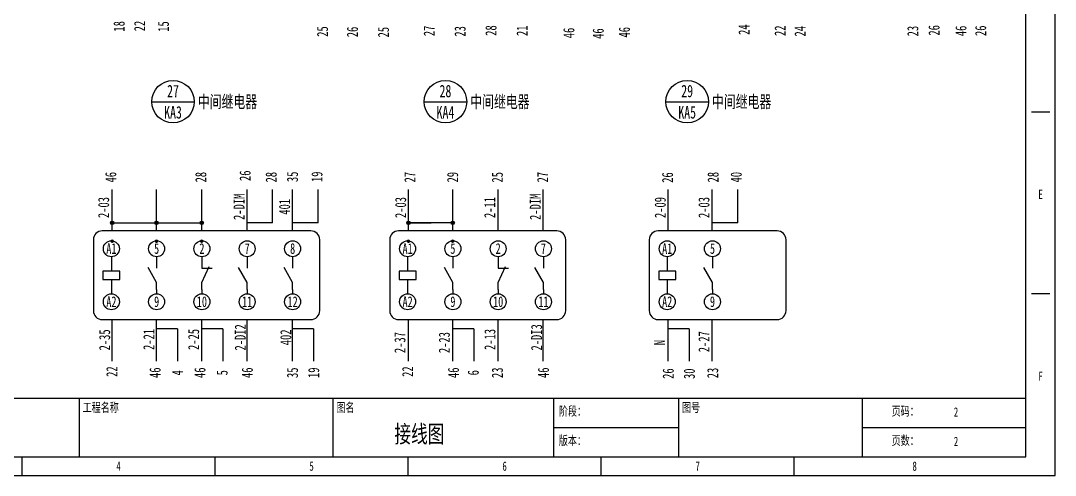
# Model space of a CAD drawing. Header units: millimetres. Extents: x 401220 to 2750366, y -101310 to 943175.
# Drawn here: x 1201419 to 1242890, y 390497 to 408745 of the extents above; entities that cross this region are included whole.
import ezdxf
from ezdxf.enums import TextEntityAlignment as Align

# ---------------------------------------------------------------- set-up
doc = ezdxf.new("R2010")
doc.units = ezdxf.units.MM
doc.styles.add('IDQSTYLE', font='NSimSun.ttf', dxfattribs={"width": 0.7})

msp = doc.modelspace()

# ---------------------------------------------------------------- hatches: boundary and pattern name
h = msp.add_hatch(color=256)
h.dxf.hatch_style = 1
h.paths.add_polyline_path([(1205086.6441, 400699.15398, 0.4142135624), (1205017.26535, 400629.77522), (1205086.6441, 400629.77522)])
h.paths.add_polyline_path([(1205086.6441, 400629.77522), (1205017.26535, 400629.77522, 0.4142135624), (1205086.6441, 400560.39646)])
h.paths.add_polyline_path([(1205156.02286, 400629.77522, 0.4142135624), (1205086.6441, 400699.15398), (1205086.6441, 400560.39646, 0.4142135624)])
h = msp.add_hatch(color=256)
h.dxf.hatch_style = 1
h.paths.add_polyline_path([(1206861.97929, 400699.15398, 0.4142135624), (1206792.60053, 400629.77522), (1206861.97929, 400629.77522)])
h.paths.add_polyline_path([(1206861.97929, 400629.77522), (1206792.60053, 400629.77522, 0.4142135624), (1206861.97929, 400560.39646)])
h.paths.add_polyline_path([(1206931.35805, 400629.77522, 0.4142135624), (1206861.97929, 400699.15398), (1206861.97929, 400560.39646, 0.4142135624)])
h = msp.add_hatch(color=256)
h.dxf.hatch_style = 1
h.paths.add_polyline_path([(1208676.71081, 400699.15398, 0.4142135624), (1208607.33206, 400629.77522), (1208676.71081, 400629.77522)])
h.paths.add_polyline_path([(1208676.71081, 400629.77522), (1208607.33206, 400629.77522, 0.4142135624), (1208676.71081, 400560.39646)])
h.paths.add_polyline_path([(1208746.08957, 400629.77522, 0.4142135624), (1208676.71081, 400699.15398), (1208676.71081, 400560.39646, 0.4142135624)])
h = msp.add_hatch(color=256)
h.dxf.hatch_style = 1
h.paths.add_polyline_path([(1216962.2564, 400699.15398, 0.4142135624), (1216892.87764, 400629.77522), (1216962.2564, 400629.77522)])
h.paths.add_polyline_path([(1216962.2564, 400629.77522), (1216892.87764, 400629.77522, 0.4142135624), (1216962.2564, 400560.39646)])
h.paths.add_polyline_path([(1217031.63516, 400629.77522, 0.4142135624), (1216962.2564, 400699.15398), (1216962.2564, 400560.39646, 0.4142135624)])
h = msp.add_hatch(color=256)
h.dxf.hatch_style = 1
h.paths.add_polyline_path([(1218737.59159, 400699.15398, 0.4142135624), (1218668.21283, 400629.77522), (1218737.59159, 400629.77522)])
h.paths.add_polyline_path([(1218737.59159, 400629.77522), (1218668.21283, 400629.77522, 0.4142135624), (1218737.59159, 400560.39646)])
h.paths.add_polyline_path([(1218806.97035, 400629.77522, 0.4142135624), (1218737.59159, 400699.15398), (1218737.59159, 400560.39646, 0.4142135624)])
h = msp.add_hatch(color=256)
h.dxf.hatch_style = 1
h.paths.add_polyline_path([(1205086.6441, 399964.12976, 0.4142135624), (1205017.26535, 399894.751), (1205086.6441, 399894.751)])
h.paths.add_polyline_path([(1205086.6441, 399894.751), (1205017.26535, 399894.751, 0.4142135624), (1205086.6441, 399825.37224)])
h.paths.add_polyline_path([(1205156.02286, 399894.751, 0.4142135624), (1205086.6441, 399964.12976), (1205086.6441, 399825.37224, 0.4142135624)])
h = msp.add_hatch(color=256)
h.dxf.hatch_style = 1
h.paths.add_polyline_path([(1206861.97929, 399964.12976, 0.4142135624), (1206792.60053, 399894.751), (1206861.97929, 399894.751)])
h.paths.add_polyline_path([(1206861.97929, 399894.751), (1206792.60053, 399894.751, 0.4142135624), (1206861.97929, 399825.37224)])
h.paths.add_polyline_path([(1206931.35805, 399894.751, 0.4142135624), (1206861.97929, 399964.12976), (1206861.97929, 399825.37224, 0.4142135624)])
h = msp.add_hatch(color=256)
h.dxf.hatch_style = 1
h.paths.add_polyline_path([(1208676.71081, 399964.12976, 0.4142135624), (1208607.33206, 399894.751), (1208676.71081, 399894.751)])
h.paths.add_polyline_path([(1208676.71081, 399894.751), (1208607.33206, 399894.751, 0.4142135624), (1208676.71081, 399825.37224)])
h.paths.add_polyline_path([(1208746.08957, 399894.751, 0.4142135624), (1208676.71081, 399964.12976), (1208676.71081, 399825.37224, 0.4142135624)])
h = msp.add_hatch(color=256)
h.dxf.hatch_style = 1
h.paths.add_polyline_path([(1216962.2564, 399964.12976, 0.4142135624), (1216892.87764, 399894.751), (1216962.2564, 399894.751)])
h.paths.add_polyline_path([(1216962.2564, 399894.751), (1216892.87764, 399894.751, 0.4142135624), (1216962.2564, 399825.37224)])
h.paths.add_polyline_path([(1217031.63516, 399894.751, 0.4142135624), (1216962.2564, 399964.12976), (1216962.2564, 399825.37224, 0.4142135624)])
h = msp.add_hatch(color=256)
h.dxf.hatch_style = 1
h.paths.add_polyline_path([(1218737.59159, 399964.12976, 0.4142135624), (1218668.21283, 399894.751), (1218737.59159, 399894.751)])
h.paths.add_polyline_path([(1218737.59159, 399894.751), (1218668.21283, 399894.751, 0.4142135624), (1218737.59159, 399825.37224)])
h.paths.add_polyline_path([(1218806.97035, 399894.751, 0.4142135624), (1218737.59159, 399964.12976), (1218737.59159, 399825.37224, 0.4142135624)])

# ---------------------------------------------------------------- linework, layer by layer
for p, q in [((1206671.29397, 405494.09324), (1208378.10068, 405494.09324)), ((1217591.24268, 405494.09324), (1219298.04939, 405494.09324)), ((1227280.08856, 405494.09324), (1228986.89527, 405494.09324)), ((1205086.6441, 400306.54538), (1205086.6441, 401972.94347)), ((1205086.6441, 400306.54538), (1205086.6441, 401972.94347)), ((1206861.97929, 400306.54538), (1206861.97929, 401972.94347)), ((1206861.97929, 400306.54538), (1206861.97929, 401972.94347)), ((1208676.71081, 400306.54538), (1208676.71081, 401972.94347)), ((1208676.71081, 400306.54538), (1208676.71081, 401972.94347)), ((1210491.44234, 400306.54538), (1210491.44234, 401972.94347)), ((1210491.44234, 400306.54538), (1210491.44234, 401972.94347)), ((1211515.8728, 400894.10917), (1211515.8728, 401972.94347)), ((1211515.8728, 400629.77522), (1211515.8728, 401972.94347)), ((1211515.8728, 400894.10917), (1211515.8728, 401972.94347)), ((1211515.8728, 400629.77522), (1211515.8728, 401972.94347)), ((1212313.96027, 400306.64052), (1212313.96027, 401973.03861)), ((1212313.96027, 400306.64052), (1212313.96027, 401973.03861)), ((1213338.39073, 400629.77522), (1213338.39073, 401972.94347)), ((1213338.39073, 400629.77522), (1213338.39073, 401972.94347)), ((1216962.2564, 400306.54538), (1216962.2564, 401972.94347)), ((1216962.2564, 400306.54538), (1216962.2564, 401972.94347)), ((1218737.59159, 400306.54538), (1218737.59159, 401972.94347)), ((1218737.59159, 400306.54538), (1218737.59159, 401972.94347)), ((1220552.32311, 400306.54538), (1220552.32311, 401972.94347)), ((1220552.32311, 400306.54538), (1220552.32311, 401972.94347)), ((1222367.05464, 400306.54538), (1222367.05464, 401972.94347)), ((1222367.05464, 400306.54538), (1222367.05464, 401972.94347)), ((1227367.03322, 400306.54538), (1227367.03322, 401972.94347)), ((1227367.03322, 400306.54538), (1227367.03322, 401972.94347)), ((1229142.36841, 400306.54538), (1229142.36841, 401972.94347)), ((1229142.36841, 400306.54538), (1229142.36841, 401972.94347)), ((1230166.79887, 400629.77522), (1230166.79887, 401972.94347)), ((1230166.79887, 400629.77522), (1230166.79887, 401972.94347)), ((1205086.6441, 400629.77522), (1208676.71081, 400629.77522)), ((1205086.6441, 400629.77522), (1208676.71081, 400629.77522)), ((1211515.8728, 400629.77522), (1210491.44234, 400629.77522)), ((1213338.39073, 400629.77522), (1212313.96027, 400629.77522)), ((1216962.2564, 400629.77522), (1217876.35451, 400629.77522)), ((1216962.2564, 400629.77522), (1217876.35451, 400629.77522)), ((1218737.59159, 400629.77522), (1216962.2564, 400629.77522)), ((1230166.79887, 400629.77522), (1229142.36841, 400629.77522)), ((1208098.68074, 400306.54538), (1204689.08515, 400306.54538)), ((1208098.68074, 400306.54538), (1204689.08515, 400306.54538)), ((1213049.28854, 400306.54538), (1208098.68074, 400306.54538)), ((1213049.28854, 400306.54538), (1208098.68074, 400306.54538)), ((1219629.69072, 400306.54538), (1216564.69744, 400306.54538)), ((1219629.69072, 400306.54538), (1216564.69744, 400306.54538)), ((1222908.2975, 400306.54538), (1216603.30697, 400306.54538)), ((1222908.2975, 400306.54538), (1216603.30697, 400306.54538)), ((1230034.46754, 400306.54538), (1226969.47427, 400306.54538)), ((1230034.46754, 400306.54538), (1226969.47427, 400306.54538)), ((1231740.33343, 400306.54538), (1227008.08379, 400306.54538)), ((1231740.33343, 400306.54538), (1227008.08379, 400306.54538)), ((1204333.50041, 399950.96065), (1204333.50041, 397106.2828)), ((1204333.50041, 399950.96065), (1204333.50041, 397106.2828)), ((1213404.87327, 397106.2828), (1213404.87327, 399950.96065)), ((1213404.87327, 397106.2828), (1213404.87327, 399950.96065)), ((1216209.11271, 399950.96065), (1216209.11271, 397106.2828)), ((1216209.11271, 399950.96065), (1216209.11271, 397106.2828)), ((1223263.88224, 397106.2828), (1223263.88224, 399950.96065)), ((1223263.88224, 397106.2828), (1223263.88224, 399950.96065)), ((1226613.88953, 399950.96065), (1226613.88953, 397106.2828)), ((1226613.88953, 399950.96065), (1226613.88953, 397106.2828)), ((1232095.91816, 397106.2828), (1232095.91816, 399950.96065)), ((1232095.91816, 397106.2828), (1232095.91816, 399950.96065)), ((1205053.14152, 399095.09743), (1205053.14148, 398696.84253)), ((1205053.14152, 399095.09743), (1205053.14148, 398696.84253)), ((1205053.14152, 399272.06948), (1205053.14152, 399095.09743)), ((1205053.14152, 399272.06948), (1205053.14152, 399095.09743)), ((1206867.87304, 399095.09743), (1206867.87302, 398810.62964)), ((1206867.87304, 399095.09743), (1206867.87302, 398810.62964)), ((1206867.87304, 399272.06948), (1206867.87304, 399095.09743)), ((1206867.87304, 399272.06948), (1206867.87304, 399095.09743)), ((1208682.60456, 399095.09743), (1208682.60454, 398810.62964)), ((1208682.60456, 399095.09743), (1208682.60454, 398810.62964)), ((1208682.60456, 399272.06948), (1208682.60456, 399095.09743)), ((1208682.60456, 399272.06948), (1208682.60456, 399095.09743)), ((1210497.33609, 399095.09743), (1210497.33607, 398810.62964)), ((1210497.33609, 399095.09743), (1210497.33607, 398810.62964)), ((1210497.33609, 399272.06948), (1210497.33609, 399095.09743)), ((1210497.33609, 399272.06948), (1210497.33609, 399095.09743)), ((1212319.85402, 399095.19257), (1212319.854, 398810.72479)), ((1212319.85402, 399095.19257), (1212319.854, 398810.72479)), ((1212319.85402, 399272.16462), (1212319.85402, 399095.19257)), ((1212319.85402, 399272.16462), (1212319.85402, 399095.19257)), ((1216928.75381, 399095.09743), (1216928.75378, 398696.84253)), ((1216928.75381, 399095.09743), (1216928.75378, 398696.84253)), ((1216928.75381, 399272.06948), (1216928.75381, 399095.09743)), ((1216928.75381, 399272.06948), (1216928.75381, 399095.09743)), ((1218743.48534, 399095.09743), (1218743.48532, 398810.62964)), ((1218743.48534, 399095.09743), (1218743.48532, 398810.62964)), ((1218743.48534, 399272.06948), (1218743.48534, 399095.09743)), ((1218743.48534, 399272.06948), (1218743.48534, 399095.09743)), ((1220558.21686, 399095.09743), (1220558.21684, 398810.62964)), ((1220558.21686, 399095.09743), (1220558.21684, 398810.62964)), ((1220558.21686, 399272.06948), (1220558.21686, 399095.09743)), ((1220558.21686, 399272.06948), (1220558.21686, 399095.09743)), ((1222372.94839, 399095.09743), (1222372.94837, 398810.62964)), ((1222372.94839, 399095.09743), (1222372.94837, 398810.62964)), ((1222372.94839, 399272.06948), (1222372.94839, 399095.09743)), ((1222372.94839, 399272.06948), (1222372.94839, 399095.09743)), ((1227333.53064, 399095.09743), (1227333.5306, 398696.84253)), ((1227333.53064, 399095.09743), (1227333.5306, 398696.84253)), ((1227333.53064, 399272.06948), (1227333.53064, 399095.09743)), ((1227333.53064, 399272.06948), (1227333.53064, 399095.09743)), ((1229148.26216, 399095.09743), (1229148.26214, 398810.62964)), ((1229148.26216, 399095.09743), (1229148.26214, 398810.62964)), ((1229148.26216, 399272.06948), (1229148.26216, 399095.09743)), ((1229148.26216, 399272.06948), (1229148.26216, 399095.09743)), ((1204711.78014, 398696.84256), (1204711.78011, 398355.48121)), ((1204711.78014, 398696.84256), (1204711.78011, 398355.48121)), ((1205394.50283, 398696.8425), (1204711.78014, 398696.84256)), ((1205394.50283, 398696.8425), (1204711.78014, 398696.84256)), ((1205394.5028, 398355.48116), (1205394.50283, 398696.8425)), ((1205394.5028, 398355.48116), (1205394.50283, 398696.8425)), ((1206867.87297, 398241.69407), (1206526.51168, 398832.94929)), ((1206867.87297, 398241.69407), (1206526.51168, 398832.94929)), ((1208682.6045, 398241.69508), (1208975.30314, 398875.22985)), ((1208682.6045, 398241.69508), (1208975.30314, 398875.22985)), ((1208682.60454, 398810.62964), (1209094.91623, 398810.62964)), ((1210497.33602, 398241.69407), (1210155.97473, 398832.94929)), ((1210497.33602, 398241.69407), (1210155.97473, 398832.94929)), ((1212319.85396, 398241.78922), (1211978.49266, 398833.04443)), ((1212319.85396, 398241.78922), (1211978.49266, 398833.04443)), ((1216587.39244, 398696.84256), (1216587.39241, 398355.48121)), ((1216587.39244, 398696.84256), (1216587.39241, 398355.48121)), ((1217270.11512, 398696.8425), (1216587.39244, 398696.84256)), ((1217270.11512, 398696.8425), (1216587.39244, 398696.84256)), ((1217270.1151, 398355.48116), (1217270.11512, 398696.8425)), ((1217270.1151, 398355.48116), (1217270.11512, 398696.8425)), ((1218743.48527, 398241.69407), (1218402.12398, 398832.94929)), ((1218743.48527, 398241.69407), (1218402.12398, 398832.94929)), ((1220558.2168, 398241.69508), (1220850.91543, 398875.22985)), ((1220558.2168, 398241.69508), (1220850.91543, 398875.22985)), ((1220558.21684, 398810.62964), (1220970.52853, 398810.62964)), ((1222372.94832, 398241.69407), (1222031.58703, 398832.94929)), ((1222372.94832, 398241.69407), (1222031.58703, 398832.94929)), ((1226992.16926, 398696.84256), (1226992.16923, 398355.48121)), ((1226992.16926, 398696.84256), (1226992.16923, 398355.48121)), ((1227674.89195, 398696.8425), (1226992.16926, 398696.84256)), ((1227674.89195, 398696.8425), (1226992.16926, 398696.84256)), ((1227674.89192, 398355.48116), (1227674.89195, 398696.8425)), ((1227674.89192, 398355.48116), (1227674.89195, 398696.8425)), ((1229148.26209, 398241.69407), (1228806.9008, 398832.94929)), ((1229148.26209, 398241.69407), (1228806.9008, 398832.94929)), ((1204711.78011, 398355.48121), (1205394.5028, 398355.48116)), ((1204711.78011, 398355.48121), (1205394.5028, 398355.48116)), ((1205053.14146, 398355.48119), (1205053.14142, 397957.22629)), ((1205053.14146, 398355.48119), (1205053.14142, 397957.22629)), ((1206867.87295, 397957.22629), (1206867.87297, 398241.69407)), ((1206867.87295, 397957.22629), (1206867.87297, 398241.69407)), ((1208682.60447, 397957.22629), (1208682.6045, 398241.69407)), ((1208682.60447, 397957.22629), (1208682.6045, 398241.69407)), ((1210497.336, 397957.22629), (1210497.33602, 398241.69407)), ((1210497.336, 397957.22629), (1210497.33602, 398241.69407)), ((1212319.85393, 397957.32143), (1212319.85396, 398241.78922)), ((1212319.85393, 397957.32143), (1212319.85396, 398241.78922)), ((1216587.39241, 398355.48121), (1217270.1151, 398355.48116)), ((1216587.39241, 398355.48121), (1217270.1151, 398355.48116)), ((1216928.75376, 398355.48119), (1216928.75372, 397957.22629)), ((1216928.75376, 398355.48119), (1216928.75372, 397957.22629)), ((1218743.48525, 397957.22629), (1218743.48527, 398241.69407)), ((1218743.48525, 397957.22629), (1218743.48527, 398241.69407)), ((1220558.21677, 397957.22629), (1220558.2168, 398241.69407)), ((1220558.21677, 397957.22629), (1220558.2168, 398241.69407)), ((1222372.9483, 397957.22629), (1222372.94832, 398241.69407)), ((1222372.9483, 397957.22629), (1222372.94832, 398241.69407)), ((1226992.16923, 398355.48121), (1227674.89192, 398355.48116)), ((1226992.16923, 398355.48121), (1227674.89192, 398355.48116)), ((1227333.53058, 398355.48119), (1227333.53054, 397957.22629)), ((1227333.53058, 398355.48119), (1227333.53054, 397957.22629)), ((1229148.26207, 397957.22629), (1229148.26209, 398241.69407)), ((1229148.26207, 397957.22629), (1229148.26209, 398241.69407)), ((1205053.14152, 397957.22629), (1205053.14152, 397783.17529)), ((1205053.14152, 397957.22629), (1205053.14152, 397783.17529)), ((1206867.87304, 397957.22629), (1206867.87304, 397783.17529)), ((1206867.87304, 397957.22629), (1206867.87304, 397783.17529)), ((1208682.60456, 397957.22629), (1208682.60456, 397783.17529)), ((1208682.60456, 397957.22629), (1208682.60456, 397783.17529)), ((1210497.33609, 397957.22629), (1210497.33609, 397783.17529)), ((1210497.33609, 397957.22629), (1210497.33609, 397783.17529)), ((1212319.85402, 397957.32143), (1212319.85402, 397783.27043)), ((1212319.85402, 397957.32143), (1212319.85402, 397783.27043)), ((1216928.75381, 397957.22629), (1216928.75381, 397783.17529)), ((1216928.75381, 397957.22629), (1216928.75381, 397783.17529)), ((1218743.48534, 397957.22629), (1218743.48534, 397783.17529)), ((1218743.48534, 397957.22629), (1218743.48534, 397783.17529)), ((1220558.21686, 397957.22629), (1220558.21686, 397783.17529)), ((1220558.21686, 397957.22629), (1220558.21686, 397783.17529)), ((1222372.94839, 397957.22629), (1222372.94839, 397783.17529)), ((1222372.94839, 397957.22629), (1222372.94839, 397783.17529)), ((1227333.53064, 397957.22629), (1227333.53064, 397783.17529)), ((1227333.53064, 397957.22629), (1227333.53064, 397783.17529)), ((1229148.26216, 397957.22629), (1229148.26216, 397783.17529)), ((1229148.26216, 397957.22629), (1229148.26216, 397783.17529)), ((1204689.08515, 396750.69807), (1208375.10492, 396750.69807)), ((1204689.08515, 396750.69807), (1208375.10492, 396750.69807)), ((1205086.6441, 395084.29998), (1205086.6441, 396750.69807)), ((1205086.6441, 395084.29998), (1205086.6441, 396750.69807)), ((1206861.97929, 395084.29998), (1206861.97929, 396750.69807)), ((1206861.97929, 395084.29998), (1206861.97929, 396750.69807)), ((1208375.10492, 396750.69807), (1213049.28822, 396750.69807)), ((1208375.10492, 396750.69807), (1213049.28822, 396750.69807)), ((1208676.71081, 395084.29998), (1208676.71081, 396750.69807)), ((1208676.71081, 395084.29998), (1208676.71081, 396750.69807)), ((1210491.44234, 395084.29998), (1210491.44234, 396750.69807)), ((1210491.44234, 395084.29998), (1210491.44234, 396750.69807)), ((1212313.96027, 395084.39512), (1212313.96027, 396750.79321)), ((1212313.96027, 395084.39512), (1212313.96027, 396750.79321)), ((1216564.69744, 396750.69807), (1219629.69072, 396750.69807)), ((1216564.69744, 396750.69807), (1219629.69072, 396750.69807)), ((1216603.30697, 396750.69807), (1222908.2975, 396750.69807)), ((1216603.30697, 396750.69807), (1222908.2975, 396750.69807)), ((1216962.2564, 395084.29998), (1216962.2564, 396750.69807)), ((1216962.2564, 395084.29998), (1216962.2564, 396750.69807)), ((1218737.59159, 395084.29998), (1218737.59159, 396750.69807)), ((1218737.59159, 395084.29998), (1218737.59159, 396750.69807)), ((1220552.32311, 395084.29998), (1220552.32311, 396750.69807)), ((1220552.32311, 395084.29998), (1220552.32311, 396750.69807)), ((1222367.05464, 395084.29998), (1222367.05464, 396750.69807)), ((1222367.05464, 395084.29998), (1222367.05464, 396750.69807)), ((1226969.47427, 396750.69807), (1230034.46754, 396750.69807)), ((1226969.47427, 396750.69807), (1230034.46754, 396750.69807)), ((1227008.08379, 396750.69807), (1231740.33343, 396750.69807)), ((1227008.08379, 396750.69807), (1231740.33343, 396750.69807)), ((1227367.03322, 395084.29998), (1227367.03322, 396750.69807)), ((1227367.03322, 395084.29998), (1227367.03322, 396750.69807)), ((1229142.36841, 395084.29998), (1229142.36841, 396750.69807)), ((1229142.36841, 395084.29998), (1229142.36841, 396750.69807)), ((1207709.03174, 396374.28159), (1206861.97929, 396374.28159)), ((1207709.03174, 396374.28159), (1206861.97929, 396374.28159)), ((1207709.03174, 396374.28159), (1207709.03174, 395084.29998)), ((1207709.03174, 396374.28159), (1207709.03174, 395084.29998)), ((1209523.76327, 396374.28159), (1208676.71081, 396374.28159)), ((1209523.76327, 396374.28159), (1208676.71081, 396374.28159)), ((1209523.76327, 396374.28159), (1209523.76327, 395084.29998)), ((1209523.76327, 396374.28159), (1209523.76327, 395084.29998)), ((1213161.01273, 396374.28159), (1212313.96027, 396374.28159)), ((1213161.01273, 396374.28159), (1212313.96027, 396374.28159)), ((1213161.01273, 396374.28159), (1213161.01273, 395084.29998)), ((1213161.01273, 396374.28159), (1213161.01273, 395084.29998)), ((1219584.64404, 396374.28159), (1218737.59159, 396374.28159)), ((1219584.64404, 396374.28159), (1218737.59159, 396374.28159)), ((1219584.64404, 396374.28159), (1219584.64404, 395084.29998)), ((1219584.64404, 396374.28159), (1219584.64404, 395084.29998)), ((1228214.08568, 396374.28159), (1227367.03322, 396374.28159)), ((1228214.08568, 396374.28159), (1227367.03322, 396374.28159)), ((1228214.08568, 396374.28159), (1228214.08568, 395084.29998)), ((1228214.08568, 396374.28159), (1228214.08568, 395084.29998)), ((1228214.08568, 396374.28159), (1228214.08568, 395084.29998)), ((1228214.08568, 396374.28159), (1228214.08568, 395084.29998))]:
    msp.add_line(p, q)
at = {"ltscale": 4}
for p, q in [((1241932.08671, 405089.24995), (1242669.06702, 405089.24995)), ((1241932.08671, 397793.14484), (1242669.06702, 397793.14484)), ((1181131.21077, 393592.35705), (1241710.99261, 393592.35705)), ((1203756.50642, 393592.35705), (1203756.50642, 391234.02004)), ((1213926.83476, 393592.35705), (1213926.83476, 391234.02004)), ((1222770.59853, 393592.35705), (1222770.59853, 391234.02004)), ((1227782.06467, 393592.35705), (1227782.06467, 391234.02004)), ((1235151.86782, 393592.35705), (1235151.86782, 391234.02004)), ((1222770.59853, 392413.18855), (1227782.06467, 392413.18855)), ((1235151.86782, 392413.18855), (1241710.99261, 392413.18855)), ((1201471.86745, 390497.03973), (1201471.86745, 391234.02004)), ((1209210.16075, 390497.03973), (1209210.16075, 391234.02004)), ((1216948.45405, 390497.03973), (1216948.45405, 391234.02004)), ((1224686.74735, 390497.03973), (1224686.74735, 391234.02004)), ((1232425.04065, 390497.03973), (1232425.04065, 391234.02004))]:
    msp.add_line(p, q, dxfattribs=at)
for points in [[(1178256.98754, 390497.03973), (1242890.16112, 390497.03973), (1242890.16112, 434273.6704), (1178256.98754, 434273.6704)], [(1181131.21077, 391234.02004), (1241710.99261, 391234.02004), (1241710.99261, 433536.69009), (1181131.21077, 433536.69009)]]:
    msp.add_lwpolyline(points, close=True, dxfattribs=at)
for centre, radius in [((1207524.69733, 405494.09324), 853.40336), ((1218444.64604, 405494.09324), 853.40336), ((1228133.49192, 405494.09324), 853.40336), ((1205086.6441, 400629.77522), 69.37876), ((1206861.97929, 400629.77522), 69.37876), ((1208676.71081, 400629.77522), 69.37876), ((1216962.2564, 400629.77522), 69.37876), ((1218737.59159, 400629.77522), 69.37876), ((1205053.14152, 399592.09574), 320.02626), ((1205053.14152, 399592.09574), 320.02626), ((1206867.87304, 399592.09574), 320.02626), ((1206867.87304, 399592.09574), 320.02626), ((1208682.60456, 399592.09574), 320.02626), ((1208682.60456, 399592.09574), 320.02626), ((1210497.33609, 399592.09574), 320.02626), ((1210497.33609, 399592.09574), 320.02626), ((1212319.85402, 399592.19088), 320.02626), ((1212319.85402, 399592.19088), 320.02626), ((1216928.75381, 399592.09574), 320.02626), ((1216928.75381, 399592.09574), 320.02626), ((1218743.48534, 399592.09574), 320.02626), ((1218743.48534, 399592.09574), 320.02626), ((1220558.21686, 399592.09574), 320.02626), ((1220558.21686, 399592.09574), 320.02626), ((1222372.94839, 399592.09574), 320.02626), ((1222372.94839, 399592.09574), 320.02626), ((1227333.53064, 399592.09574), 320.02626), ((1227333.53064, 399592.09574), 320.02626), ((1229148.26216, 399592.09574), 320.02626), ((1229148.26216, 399592.09574), 320.02626), ((1205053.14152, 397463.14903), 320.02626), ((1205053.14152, 397463.14903), 320.02626), ((1206867.87304, 397463.14903), 320.02626), ((1206867.87304, 397463.14903), 320.02626), ((1208682.60456, 397463.14903), 320.02626), ((1208682.60456, 397463.14903), 320.02626), ((1210497.33609, 397463.14903), 320.02626), ((1210497.33609, 397463.14903), 320.02626), ((1212319.85402, 397463.24418), 320.02626), ((1212319.85402, 397463.24418), 320.02626), ((1216928.75381, 397463.14903), 320.02626), ((1216928.75381, 397463.14903), 320.02626), ((1218743.48534, 397463.14903), 320.02626), ((1218743.48534, 397463.14903), 320.02626), ((1220558.21686, 397463.14903), 320.02626), ((1220558.21686, 397463.14903), 320.02626), ((1222372.94839, 397463.14903), 320.02626), ((1222372.94839, 397463.14903), 320.02626), ((1227333.53064, 397463.14903), 320.02626), ((1227333.53064, 397463.14903), 320.02626), ((1229148.26216, 397463.14903), 320.02626), ((1229148.26216, 397463.14903), 320.02626)]:
    msp.add_circle(centre, radius)
for centre, start, end in [((1204689.08515, 399950.96065), 90, 180), ((1204689.08515, 399950.96065), 90, 180), ((1213049.28854, 399950.96065), 0, 90), ((1213049.28854, 399950.96065), 0, 90), ((1216564.69744, 399950.96065), 90, 180), ((1216564.69744, 399950.96065), 90, 180), ((1222908.2975, 399950.96065), 0, 90), ((1222908.2975, 399950.96065), 0, 90), ((1226969.47427, 399950.96065), 90, 180), ((1226969.47427, 399950.96065), 90, 180), ((1231740.33343, 399950.96065), 0, 90), ((1231740.33343, 399950.96065), 0, 90), ((1204689.08515, 397106.2828), 180, 270), ((1204689.08515, 397106.2828), 180, 270), ((1213049.28854, 397106.2828), 270, 0), ((1213049.28854, 397106.2828), 270, 0), ((1216564.69744, 397106.2828), 180, 270), ((1216564.69744, 397106.2828), 180, 270), ((1222908.2975, 397106.2828), 270, 0), ((1222908.2975, 397106.2828), 270, 0), ((1226969.47427, 397106.2828), 180, 270), ((1226969.47427, 397106.2828), 180, 270), ((1231740.33343, 397106.2828), 270, 0), ((1231740.33343, 397106.2828), 270, 0)]:
    msp.add_arc(centre, 355.58473, start, end)

# ---------------------------------------------------------------- texts
at = {"style": 'IDQSTYLE', "width": 0.7}
for s, height, p in [('18', 443.104155, (1205362.75139, 408517.46371)), ('22', 443.104155, (1206185.57798, 408528.88394)), ('15', 443.104155, (1207138.88814, 408509.70036)), ('25', 443.104155, (1213515.01073, 408307.6624)), ('27', 443.104155, (1217790.6174, 408334.84109)), ('23', 443.104155, (1219028.91312, 408314.68794)), ('28', 443.104155, (1220267.29569, 408348.23464)), ('21', 443.104155, (1221516.15727, 408339.23768)), ('24', 443.104155, (1230412.34791, 408384.94827)), ('22', 443.104155, (1231857.29637, 408340.35764)), ('24', 443.104155, (1232658.10561, 408321.02628)), ('23', 443.104155, (1237177.14308, 408326.82888)), ('26', 443.104155, (1238027.65233, 408357.87895)), ('46', 443.104155, (1239106.70834, 408334.54637)), ('26', 443.104155, (1239897.56464, 408339.24047)), ('26', 443.104155, (1214714.41253, 408292.58126)), ('25', 443.104155, (1215958.36918, 408282.9277)), ('46', 443.104155, (1223389.74516, 408250.91977)), ('46', 443.104155, (1224565.89814, 408226.80912)), ('46', 443.104155, (1225615.39018, 408281.05875)), ('26', 443.104155, (1210412.4016, 402520.25297)), ('46', 443.104155, (1205028.13916, 402463.57242)), ('28', 443.104155, (1208637.4193, 402463.57242)), ('28', 443.104155, (1211456.86937, 402463.57242)), ('35', 443.104155, (1212311.02803, 402478.19411)), ('19', 443.104155, (1213294.7829, 402478.19411)), ('27', 443.104155, (1217017.31283, 402463.57242)), ('29', 443.104155, (1218729.40888, 402463.57242)), ('25', 443.104155, (1220523.119, 402459.11881)), ('27', 443.104155, (1222338.29823, 402463.57242)), ('26', 443.104155, (1227343.57033, 402448.49832)), ('28', 443.104155, (1229171.73054, 402463.57242)), ('40', 443.104155, (1230097.05268, 402463.57242)), ('2-03', 443.104155, (1204742.79395, 401245.23602)), ('2-DIM', 443.104155, (1210170.74892, 401273.75041)), ('401', 443.104155, (1211993.26686, 401273.84556)), ('2-03', 443.104155, (1216647.69938, 401245.23602)), ('2-11', 443.104155, (1220218.33459, 401245.23602)), ('2-DIM', 443.104155, (1222046.36122, 401273.75041)), ('2-09', 443.104155, (1227052.4762, 401245.23602)), ('2-03', 443.104155, (1228805.2323, 401245.23602)), ('2-DI2', 443.104155, (1210220.25597, 396034.33281)), ('2-DI3', 443.104155, (1222095.86827, 396034.33281)), ('2-35', 443.104155, (1204783.06652, 395932.10008)), ('2-21', 443.104155, (1206554.08751, 395950.99397)), ('2-25', 443.104155, (1208349.17404, 395950.99397)), ('402', 443.104155, (1212042.7739, 396034.42796)), ('2-37', 443.104155, (1216618.48919, 395824.20791)), ('2-23', 443.104155, (1218396.23717, 395824.20791)), ('2-13', 443.104155, (1220224.78634, 395950.99397)), ('2-27', 443.104155, (1228805.58937, 395859.7272)), ('N', 443.10416, (1227023.26601, 395824.20791)), ('22', 443.104155, (1205070.98176, 394660.04894)), ('22', 443.104155, (1216927.79546, 394660.04894)), ('46', 443.104155, (1206803.82153, 394614.17516)), ('4', 443.10416, (1207702.39164, 394614.17516)), ('46', 443.104155, (1208602.12012, 394614.17516)), ('5', 443.10416, (1209491.01002, 394614.17516)), ('46', 443.104155, (1210500.69876, 394614.17516)), ('35', 443.104155, (1212311.02803, 394614.17516)), ('19', 443.104155, (1213162.76031, 394614.17516)), ('46', 443.104155, (1218764.56186, 394613.6215)), ('6', 443.10416, (1219559.0254, 394614.17516)), ('23', 443.104155, (1220523.75809, 394612.8977)), ('46', 443.104155, (1222369.94519, 394613.6215)), ('26', 443.104155, (1227372.07076, 394580.74265)), ('30', 443.104155, (1228218.94184, 394574.4732)), ('23', 443.104155, (1229156.43649, 394603.95336))]:
    msp.add_text(s, height=height, rotation=90, dxfattribs=at).set_placement(p, align=Align.MIDDLE_CENTER)
for s, p in [('27', (1207524.69733, 405920.79492)), ('28', (1218444.64604, 405920.79492)), ('29', (1228133.49192, 405920.79492)), ('KA3', (1207524.69733, 405067.39156)), ('KA4', (1218444.64604, 405067.39156)), ('KA5', (1228133.49192, 405067.39156))]:
    msp.add_text(s, height=497.818624, dxfattribs=at).set_placement(p, align=Align.MIDDLE_CENTER)
for p in [(1208520.33458, 405494.09324), (1219440.28329, 405494.09324), (1229129.12917, 405494.09324)]:
    msp.add_text('中间继电器', height=497.818624, dxfattribs=at).set_placement(p, align=Align.MIDDLE_LEFT)
for s, p in [('E', (1242300.57687, 401478.04641)), ('F', (1242300.57687, 394181.9413)), ('4', (1205341.0141, 390570.73776)), ('5', (1213079.3074, 390570.73776)), ('6', (1220817.6007, 390570.73776)), ('7', (1228555.894, 390570.73776)), ('8', (1237252.26171, 390570.73776))]:
    msp.add_text(s, height=369.22714, dxfattribs=at).set_placement(p, align=Align.BOTTOM_CENTER)
for s, height, p in [('A1', 426.701678, (1205053.14152, 399386.72441)), ('A1', 426.701678, (1205053.14152, 399386.72441)), ('5', 426.70168, (1206867.87304, 399386.72441)), ('5', 426.70168, (1206867.87304, 399386.72441)), ('2', 426.70168, (1208682.60456, 399386.72441)), ('7', 426.70168, (1210497.33609, 399386.72441)), ('7', 426.70168, (1210497.33609, 399386.72441)), ('8', 426.70168, (1212319.85402, 399386.81956)), ('A1', 426.701678, (1216928.75381, 399386.72441)), ('A1', 426.701678, (1216928.75381, 399386.72441)), ('5', 426.70168, (1218743.48534, 399386.72441)), ('5', 426.70168, (1218743.48534, 399386.72441)), ('2', 426.70168, (1220558.21686, 399386.72441)), ('7', 426.70168, (1222372.94839, 399386.72441)), ('7', 426.70168, (1222372.94839, 399386.72441)), ('A1', 426.701678, (1227333.53064, 399386.72441)), ('A1', 426.701678, (1227333.53064, 399386.72441)), ('5', 426.70168, (1229148.26216, 399386.72441)), ('5', 426.70168, (1229148.26216, 399386.72441)), ('A2', 426.701678, (1205053.14152, 397253.94132)), ('A2', 426.701678, (1205053.14152, 397253.94132)), ('9', 426.70168, (1206867.87304, 397253.94132)), ('9', 426.70168, (1206867.87304, 397253.94132)), ('10', 426.701678, (1208682.60456, 397253.94132)), ('10', 426.701678, (1208682.60456, 397253.94132)), ('11', 426.701678, (1210497.33609, 397253.94132)), ('11', 426.701678, (1210497.33609, 397253.94132)), ('12', 426.701678, (1212319.85402, 397254.03646)), ('A2', 426.701678, (1216928.75381, 397253.94132)), ('A2', 426.701678, (1216928.75381, 397253.94132)), ('9', 426.70168, (1218743.48534, 397253.94132)), ('9', 426.70168, (1218743.48534, 397253.94132)), ('10', 426.701678, (1220558.21686, 397253.94132)), ('10', 426.701678, (1220558.21686, 397253.94132)), ('11', 426.701678, (1222372.94839, 397253.94132)), ('11', 426.701678, (1222372.94839, 397253.94132)), ('A2', 426.701678, (1227333.53064, 397253.94132)), ('A2', 426.701678, (1227333.53064, 397253.94132)), ('9', 426.70168, (1229148.26216, 397253.94132)), ('9', 426.70168, (1229148.26216, 397253.94132)), ('2', 369.22714, (1238910.46742, 392855.37673)), ('接线图', 697.83929, (1217400.09801, 391807.56455)), ('2', 369.22714, (1238910.46742, 391676.20823))]:
    msp.add_text(s, height=height, dxfattribs=at).set_placement(p, align=Align.CENTER)
for s, p in [('工程名称', (1203903.90249, 392929.07477)), ('图名', (1214074.23082, 392929.07477)), ('阶段：', (1222991.69263, 392781.6787)), ('图号', (1227929.46074, 392929.07477)), ('页码：', (1236331.03632, 392781.6787)), ('版本：', (1222991.69263, 391602.5102)), ('页数：', (1236331.03632, 391602.5102))]:
    msp.add_text(s, height=369.227138, dxfattribs=at).set_placement(p, align=Align.BOTTOM_LEFT)

doc.saveas('drawing.dxf')
